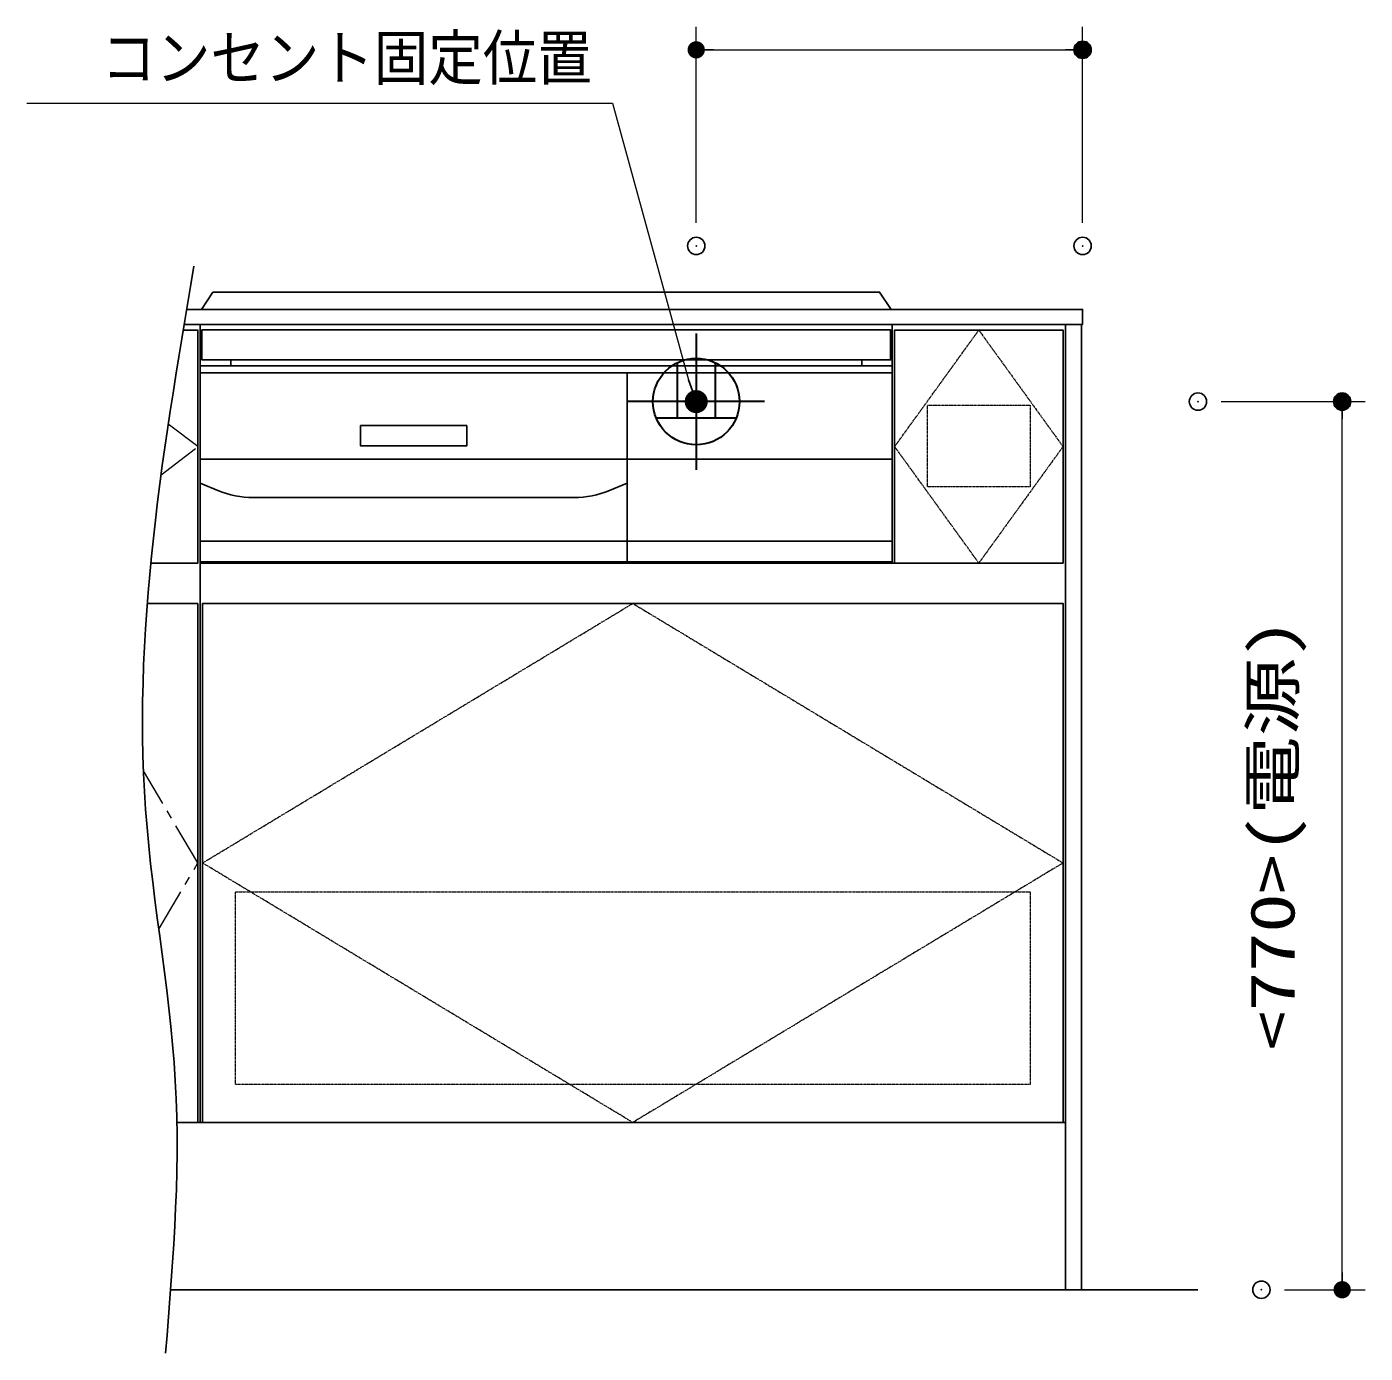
# Model space of a CAD drawing. Units: millimetres, scale not verified. Extents: x -9797 to 9797, y -4555 to 4555.
# Drawn here: x -4373 to -3213, y -355 to 795 of the extents above; entities that cross this region are included whole.
import ezdxf
from ezdxf.enums import TextEntityAlignment as Align

# ---------------------------------------------------------------- set-up
doc = ezdxf.new("R2010")
doc.units = ezdxf.units.MM
doc.header["$LTSCALE"] = 30
doc.header["$PDMODE"] = 32
doc.header["$PDSIZE"] = 15
for name, pattern in [('USER1', [0.375, 0.25, -0.125]), ('USER3', [2, 1.25, -0.25, 0.25, -0.25]), ('USER7', [1.125, 0.75, -0.125, 0.125, -0.125])]:
    doc.linetypes.add(name, pattern=pattern)
for name, color, linetype, lineweight in [('0-0_KABE', 4, 'Continuous', 25), ('0-1_0', 7, 'Continuous', 25), ('0-2_細線ﾚｲﾔｰ', 91, 'Continuous', 5), ('0-3_寸法ﾚｲﾔｰ', 30, 'Continuous', 13), ('0-4_DEFPOINTS', 7, 'Continuous', 25), ('0-5_1', 7, 'Continuous', 25)]:
    doc.layers.add(name, color=color, linetype=linetype, lineweight=lineweight)
doc.styles.add('ＭＳ ゴシック', font='')
doc.styles.get('ＭＳ ゴシック').set_extended_font_data('MS Gothic')

# ---------------------------------------------------------------- blocks, each defined once
blk = doc.blocks.new('_DOT')
at = {"layer": '0-1_0', "color": 30}
blk.add_line((-15, 0), (-30, 0), dxfattribs=at)
for points in [[(0, 0), (-15, 0), (-14.88, 1.88)], [(0, 0), (-14.88, -1.88), (-15, 0)], [(0, 0), (-14.88, 1.88), (-14.53, 3.73)], [(0, 0), (-14.53, -3.73), (-14.88, -1.88)], [(0, 0), (-14.53, 3.73), (-13.95, 5.52)], [(0, 0), (-13.95, -5.52), (-14.53, -3.73)], [(0, 0), (-13.95, 5.52), (-13.14, 7.23)], [(0, 0), (-13.14, -7.23), (-13.95, -5.52)], [(0, 0), (-13.14, 7.23), (-12.14, 8.82)], [(0, 0), (-12.14, -8.82), (-13.14, -7.23)], [(0, 0), (-12.14, 8.82), (-10.93, 10.27)], [(0, 0), (-10.93, -10.27), (-12.14, -8.82)], [(0, 0), (-10.93, 10.27), (-9.56, 11.56)], [(0, 0), (-9.56, -11.56), (-10.93, -10.27)], [(0, 0), (-9.56, 11.56), (-8.04, 12.66)], [(0, 0), (-8.04, -12.66), (-9.56, -11.56)], [(0, 0), (-8.04, 12.66), (-6.39, 13.57)], [(0, 0), (-6.39, -13.57), (-8.04, -12.66)], [(0, 0), (-6.39, 13.57), (-4.64, 14.27)], [(0, 0), (-4.64, -14.27), (-6.39, -13.57)], [(0, 0), (-4.64, 14.27), (-2.81, 14.73)], [(0, 0), (-2.81, -14.73), (-4.64, -14.27)], [(0, 0), (-2.81, 14.73), (-0.94, 14.97)], [(0, 0), (-0.94, -14.97), (-2.81, -14.73)], [(0, 0), (-0.94, 14.97), (0.94, 14.97)], [(0, 0), (0.94, -14.97), (-0.94, -14.97)], [(0, 0), (0.94, 14.97), (2.81, 14.73)], [(0, 0), (2.81, 14.73), (4.64, 14.27)], [(0, 0), (4.64, 14.27), (6.39, 13.57)], [(0, 0), (6.39, 13.57), (8.04, 12.66)], [(0, 0), (8.04, 12.66), (9.56, 11.56)], [(0, 0), (9.56, 11.56), (10.93, 10.27)], [(0, 0), (10.93, 10.27), (12.14, 8.82)], [(0, 0), (12.14, 8.82), (13.14, 7.23)], [(0, 0), (13.14, 7.23), (13.95, 5.52)], [(0, 0), (13.95, 5.52), (14.53, 3.73)], [(0, 0), (14.53, 3.73), (14.88, 1.88)], [(0, 0), (14.88, 1.88), (15, 0)], [(0, 0), (2.81, -14.73), (0.94, -14.97)], [(0, 0), (4.64, -14.27), (2.81, -14.73)], [(0, 0), (6.39, -13.57), (4.64, -14.27)], [(0, 0), (8.04, -12.66), (6.39, -13.57)], [(0, 0), (9.56, -11.56), (8.04, -12.66)], [(0, 0), (10.93, -10.27), (9.56, -11.56)], [(0, 0), (12.14, -8.82), (10.93, -10.27)], [(0, 0), (13.14, -7.23), (12.14, -8.82)], [(0, 0), (13.95, -5.52), (13.14, -7.23)], [(0, 0), (14.53, -3.73), (13.95, -5.52)], [(0, 0), (14.88, -1.88), (14.53, -3.73)], [(0, 0), (15, 0), (14.88, -1.88)]]:
    blk.add_solid(points, dxfattribs=at)
blk = doc.blocks.new('A$C5C1B3A85')
at = {"layer": '0-1_0', "color": 1, "lineweight": 30}
for p, q in [((0, 1773.4), (0, -1773.4)), ((-496.2, 1009.7), (-496.2, -426.1)), ((496.2, 1009.7), (496.2, -426.1)), ((1773.4, 0), (-1773.4, 0)), ((-1041.2, -426.1), (1041.2, -426.1))]:
    blk.add_line(p, q, dxfattribs=at)
blk.add_circle((0, 0), 1125, dxfattribs=at)
blk = doc.blocks.new('A$C660A5511')
at = {"layer": '0-1_0'}
blk.add_line((0, 14550), (22440, 14550), dxfattribs=at)
for points in [[(22500, 20760), (0, 20760), (0, 0), (22500, 0)], [(18060, 14550), (22440, 14550), (22440, 20610), (18060, 20610)]]:
    blk.add_lwpolyline(points, close=True, dxfattribs=at)
blk.add_lwpolyline([(22440, 0), (22440, 13500), (60, 13500), (60, 0)], dxfattribs=at)
at = {"layer": '0-2_細線ﾚｲﾔｰ', "linetype": 'USER7', "lineweight": 9}
blk.add_lwpolyline([(20250, 20610), (22440, 17580), (20250, 14550), (18060, 17580)], close=True, dxfattribs=at)
at = {"layer": '0-2_細線ﾚｲﾔｰ', "linetype": 'USER1', "lineweight": 9}
for points in [[(21585, 16530), (18915, 16530), (18915, 18660), (21585, 18660)], [(21585, 990), (915, 990), (915, 6000), (21585, 6000)]]:
    blk.add_lwpolyline(points, close=True, dxfattribs=at)
at = {"layer": '0-2_細線ﾚｲﾔｰ', "linetype": 'USER3', "lineweight": 9}
blk.add_lwpolyline([(11250, 13500), (22440, 6750), (11250, 0), (60, 6750)], close=True, dxfattribs=at)
at = {"layer": '0-5_1'}
blk.add_line((18000, 14550), (18000, 20760), dxfattribs=at)
blk = doc.blocks.new('A$C660A62C6')
at = {"layer": '0-1_0'}
for p, q in [((-8205, -1314), (-8205, -1470)), ((8205, -1314), (8205, -1470)), ((-9000, -1470), (-9000, -6570)), ((9000, -1470), (9000, -6570)), ((-9000, -3900), (9000, -3900))]:
    blk.add_line(p, q, dxfattribs=at)
for points in [[(-8955, -534), (8955, -534), (8955, -1314), (-8955, -1314)], [(-4829.3, -3022.4), (-2070.7, -3022.4), (-2070.7, -3551.2), (-4829.3, -3551.2)]]:
    blk.add_lwpolyline(points, close=True, dxfattribs=at)
at = {"layer": '0-5_1'}
for p, q in [((-8970, 0), (8970, 0)), ((-9000, -1470), (9000, -1470)), ((-9000, -1650), (9000, -1650)), ((2100, -6568.4), (2100, -1648.4)), ((-9000, -4518.5), (-8543.1, -4708.9)), ((1643.1, -4708.9), (2100, -4518.5)), ((-7620, -4893.5), (720, -4893.5)), ((-9000, -6030), (9000, -6030)), ((-9000, -6570), (9000, -6570))]:
    blk.add_line(p, q, dxfattribs=at)
blk.add_lwpolyline([(-8970, 0), (-8670, 450), (8670, 450), (8970, 0)], dxfattribs=at)
for centre, start, end in [((-7620, -2493.5), 247.38014, 270), ((720, -2493.5), 270, 292.61986)]:
    blk.add_arc(centre, 2400, start, end, dxfattribs=at)

msp = doc.modelspace()

# ---------------------------------------------------------------- linework, layer by layer
at = {"layer": '0-0_KABE'}
msp.add_line((-3358.07, -300.14), (-4249.45, -300.14), dxfattribs=at)
at = {"layer": '0-1_0'}
for p, q in [((-4225.07, 294.86), (-4269.02, 294.86)), ((-4225.07, -155.14), (-4225.07, 294.86)), ((-4223.07, -155.14), (-4243.31, -155.14))]:
    msp.add_line(p, q, dxfattribs=at)
for points in [[(-4228.52, 587.26), (-4231.19, 571.54), (-4233.84, 555.82), (-4236.47, 540.1), (-4239.09, 524.37), (-4241.66, 508.65), (-4244.2, 492.93), (-4246.68, 477.21), (-4249.11, 461.49), (-4251.47, 445.77), (-4253.75, 430.06), (-4255.95, 414.34), (-4258.05, 398.63), (-4260.05, 382.91), (-4261.95, 367.2), (-4263.72, 351.49), (-4265.37, 335.78), (-4266.89, 320.08), (-4268.26, 304.37), (-4269.48, 288.67), (-4270.54, 272.97), (-4271.43, 257.28), (-4272.14, 241.58), (-4272.67, 225.89), (-4273.01, 210.2), (-4273.14, 194.52), (-4273.06, 178.83), (-4272.76, 163.16), (-4272.23, 147.48), (-4271.47, 131.81), (-4270.47, 116.14), (-4269.21, 100.47), (-4267.73, 84.81), (-4266.06, 69.15), (-4264.24, 53.49), (-4262.3, 37.84), (-4260.28, 22.18), (-4258.23, 6.52), (-4256.16, -9.14), (-4254.13, -24.81)], [(-4237.03, 536.86), (-3458.07, 536.86), (-3458.07, 549.86), (-4234.85, 549.86)], [(-4237.85, 531.86), (-4225.07, 531.86), (-4225.07, 329.86), (-4265.96, 329.86)], [(-4254.13, -24.81), (-4252.17, -40.48), (-4250.32, -56.15), (-4248.61, -71.83), (-4247.07, -87.52), (-4245.76, -103.21), (-4244.69, -118.91), (-4243.91, -134.62), (-4243.41, -150.34), (-4243.17, -166.07), (-4243.17, -181.81), (-4243.38, -197.55), (-4243.79, -213.3), (-4244.39, -229.05), (-4245.14, -244.81), (-4246.03, -260.57), (-4247.04, -276.34), (-4248.15, -292.11), (-4249.34, -307.88), (-4250.59, -323.66), (-4251.88, -339.43), (-4253.18, -355.21)]]:
    msp.add_lwpolyline(points, dxfattribs=at)
msp.add_lwpolyline([(-3473.07, 536.86), (-3459.07, 536.86), (-3459.07, -300.14), (-3473.07, -300.14)], close=True, dxfattribs=at)
at = {"layer": '0-2_細線ﾚｲﾔｰ', "linetype": 'USER3', "lineweight": 9}
for points in [[(-4257.02, 406.38), (-4225.07, 430.86), (-4250.78, 450.39)], [(-4259.01, 12.45), (-4225.07, 69.86), (-4272.33, 149.81)]]:
    msp.add_lwpolyline(points, dxfattribs=at)
at = {"layer": '0-3_寸法ﾚｲﾔｰ'}
for p, q in [((-3793.07, 624.86), (-3793.07, 794.86)), ((-3458.07, 624.86), (-3458.07, 794.86)), ((-3778.07, 774.86), (-3473.07, 774.86)), ((-3338.07, 469.86), (-3213.07, 469.86)), ((-3233.07, -285.14), (-3233.07, 454.86)), ((-3283.07, -300.14), (-3213.07, -300.14))]:
    msp.add_line(p, q, dxfattribs=at)
msp.add_lwpolyline([(-4373.47, 728.72), (-3865.76, 728.72), (-3799.82, 488.69)], dxfattribs=at)
at = {"layer": '0-4_DEFPOINTS'}
for p in [(-3458.07, 774.86), (-3793.07, 604.86), (-3458.07, 604.86), (-3358.07, 469.86), (-3233.07, 469.86), (-3303.07, -300.14)]:
    msp.add_point(p, dxfattribs=at)
at = {"layer": '0-5_1'}
msp.add_line((-4223.07, -155.14), (-4223.07, 536.86), dxfattribs=at)
msp.add_lwpolyline([(-4266.03, 329.86), (-4225.07, 329.86), (-4225.07, 531.86), (-4237.87, 531.86)], dxfattribs=at)

# ---------------------------------------------------------------- block references
at = {"layer": '0-1_0', "xscale": 0.03333333, "yscale": 0.03333333}
for name, p in [('A$C660A62C6', (-3923.07, 549.86)), ('A$C660A5511', (-4223.07, -155.14)), ('A$C5C1B3A85', (-3793.07, 469.86))]:
    msp.add_blockref(name, p, dxfattribs=at)
at = {"layer": '0-3_寸法ﾚｲﾔｰ'}
for p, xscale, yscale, rotation in [((-3793.07, 774.86), 0.5, 0.5, 180), ((-3793.07, 469.86), 0.6666667, 0.6666667, 289.69978), ((-3233.07, 469.86), 0.5, 0.5, 90), ((-3233.07, -300.14), 0.5, 0.5, 270)]:
    msp.add_blockref('_DOT', p, dxfattribs=dict(at, xscale=xscale, yscale=yscale, rotation=rotation))
at = {"layer": '0-3_寸法ﾚｲﾔｰ', "xscale": 0.5, "yscale": 0.5}
msp.add_blockref('_DOT', (-3458.07, 774.86), dxfattribs=at)

# ---------------------------------------------------------------- texts
at = {"layer": '0-3_寸法ﾚｲﾔｰ', "color": 7, "style": 'ＭＳ ゴシック', "width": 0.9}
msp.add_text('コンセント固定位置', height=38.48, dxfattribs=at).set_placement((-4308.74, 737.23), align=Align.BOTTOM_LEFT)
at = {"layer": '0-3_寸法ﾚｲﾔｰ', "style": 'ＭＳ ゴシック', "width": 1.3}
msp.add_text('<770>(電源)', height=38.48, rotation=90, dxfattribs=at).set_placement((-3262.81, -92.66), align=Align.BOTTOM_LEFT)

doc.saveas('drawing.dxf')
